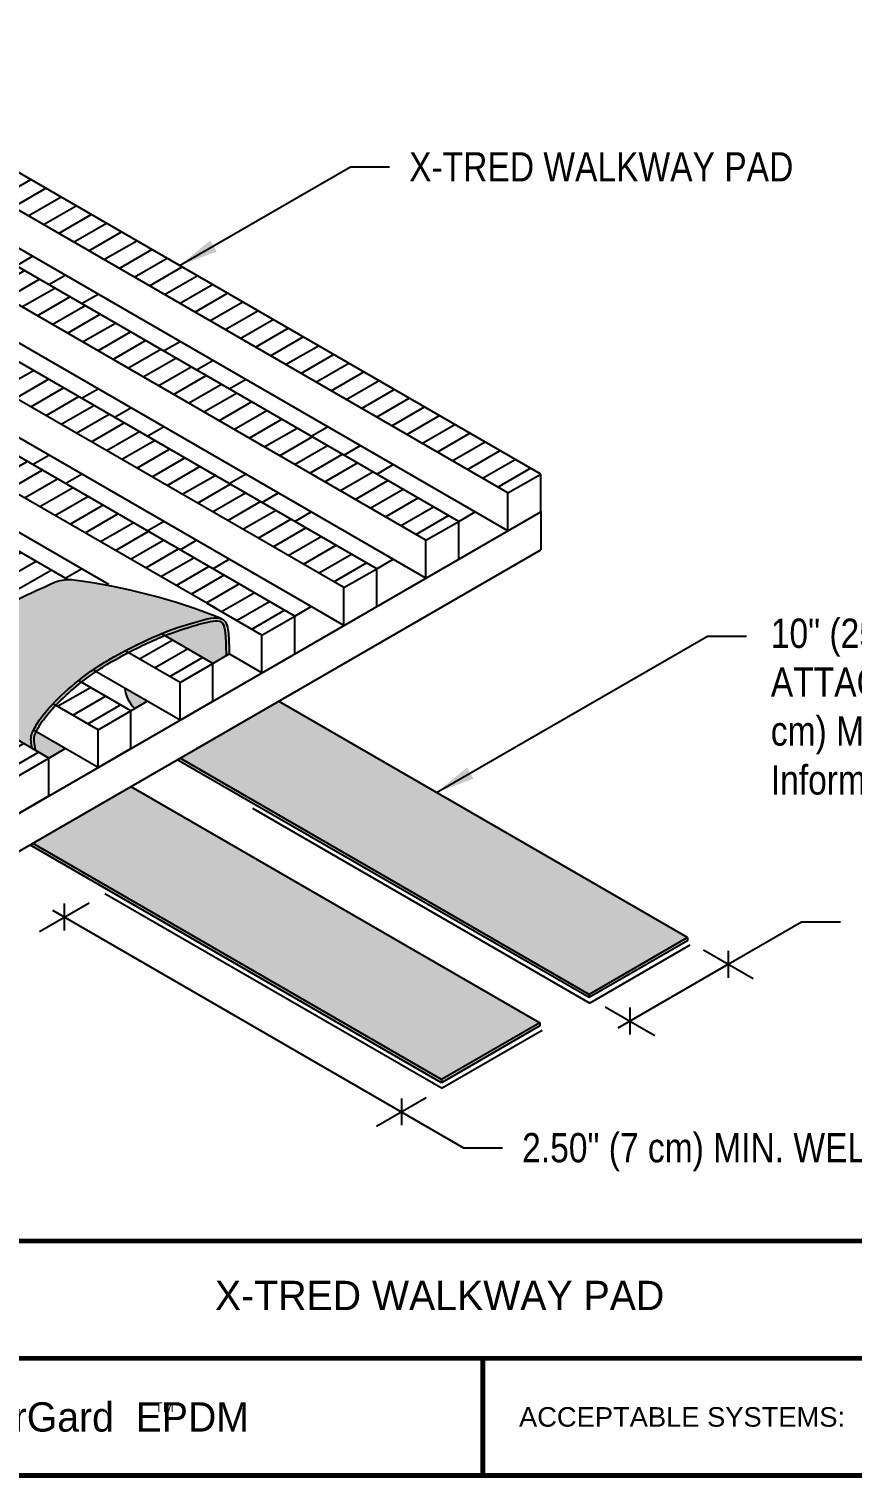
# Model space of a CAD drawing. Header units: inches. Extents: x 298.3 to 319.5, y -246.5 to -229.7.
# Drawn here: x 306.62 to 311.89, y -245.36 to -236.09 of the extents above; entities that cross this region are included whole.
import ezdxf
from ezdxf.enums import TextEntityAlignment as Align

# ---------------------------------------------------------------- set-up
doc = ezdxf.new("R2010")
doc.units = ezdxf.units.IN
doc.header["$MEASUREMENT"] = 0
doc.layers.get('0').update_dxf_attribs({"linetype": 'CONTINUOUS'})
for name, color, linetype in [('DETAIL', 1, 'CONTINUOUS'), ('FSBP-ANNO-LABEL', 7, 'CONTINUOUS'), ('FSBP-TTLB', 7, 'CONTINUOUS'), ('FSBP-TTLB-TEXT', 7, 'CONTINUOUS'), ('GRID', 7, 'CONTINUOUS'), ('WATERMARKVERYLIGHT', 62, 'CONTINUOUS')]:
    doc.layers.add(name, color=color, linetype=linetype)
doc.styles.add('FSBP_ARIAL', font='arial.ttf')
doc.styles.add('FSBP_ARIAL_NAR', font='ARIALN.TTF')
doc.styles.add('FSBP_BANKGOTHIC', font='bgothm.ttf')
doc.linetypes.add('TRACKS', pattern='A,0.15,[130,ltypeshp.shx,S=0.25,R=0,X=0,Y=0],0.15', length=0.3)
doc.dimstyles.new('FSBP-LEADER', dxfattribs={"dimtxt": 0.1875, "dimasz": 0.25, "dimexe": 0.0625, "dimexo": 0.125, "dimgap": 0.125, "dimtad": 0, "dimtih": 1, "dimtoh": 1, "dimdec": 4, "dimzin": 0, "dimdsep": 46, "dimlunit": 4, "dimtxsty": 'FSBP_ARIAL_NAR', "dimcen": 0.09375, "dimclrd": 256, "dimclre": 256, "dimclrt": 256, "dimadec": 0, "dimazin": 0, "dimtfac": 1, "dimtdec": 4, "dimtofl": 0, "dimtmove": 0, "dimatfit": 3, "dimfxl": 0, "dimtolj": 1, "dimtzin": 0, "dimlwd": -1, "dimlwe": -1, "dimarcsym": 0})

msp = doc.modelspace()

# ---------------------------------------------------------------- hatches: boundary and pattern name
h = msp.add_hatch(color=7)
edge = h.paths.add_edge_path()
edge.add_spline(control_points=[(307.9016, -240.09026), (307.90088, -240.03403), (307.89936, -239.9733), (307.88201, -239.83505), (307.60804, -239.90372), (307.42383, -239.96799), (307.19649, -240.09064)], knot_values=[1.6813206, 1.6813206, 1.6813206, 1.6813206, 1.7736574, 1.8770203, 2.0371638, 2.4547938, 2.4547938, 2.4547938, 2.4547938], degree=3, periodic=0)
edge.add_spline(control_points=[(307.19649, -240.09064), (307.01688, -240.18897), (306.83062, -240.3376), (306.673, -240.51949), (306.62793, -240.62765), (306.63478, -240.66401), (306.64147, -240.69481)], knot_values=[0.006182, 0.006182, 0.006182, 0.006182, 0.4730151, 0.7226717, 0.7400004, 0.8329976, 0.8329976, 0.8329976, 0.8329976], degree=3, periodic=0)
edge.add_line((306.64147, -240.69481), (306.665, -240.70839))
edge.add_spline(control_points=[(306.665, -240.70839), (306.66332, -240.7006), (306.66182, -240.69345), (306.66051, -240.68684)], knot_values=[0.0117688, 0.0117688, 0.0117688, 0.0117688, 0.0246001, 0.0246001, 0.0246001, 0.0246001], degree=3, periodic=0)
edge.add_spline(control_points=[(306.66051, -240.68684), (306.65788, -240.67363), (306.65598, -240.66262), (306.65485, -240.65314)], knot_values=[0.0246001, 0.0246001, 0.0246001, 0.0246001, 0.0502628, 0.0502628, 0.0502628, 0.0502628], degree=3, periodic=0)
edge.add_spline(control_points=[(306.65485, -240.65314), (306.65429, -240.6484), (306.65391, -240.64404), (306.65374, -240.63999)], knot_values=[0.0502628, 0.0502628, 0.0502628, 0.0502628, 0.0630926, 0.0630926, 0.0630926, 0.0630926], degree=3, periodic=0)
edge.add_spline(control_points=[(306.65374, -240.63999), (306.65365, -240.63796), (306.65361, -240.636), (306.65362, -240.63411)], knot_values=[0.0630926, 0.0630926, 0.0630926, 0.0630926, 0.0695098, 0.0695098, 0.0695098, 0.0695098], degree=3, periodic=0)
edge.add_spline(control_points=[(306.65362, -240.63411), (306.65363, -240.63222), (306.65369, -240.6304), (306.6538, -240.62863)], knot_values=[0.0695098, 0.0695098, 0.0695098, 0.0695098, 0.0759237, 0.0759237, 0.0759237, 0.0759237], degree=3, periodic=0)
edge.add_spline(control_points=[(306.6538, -240.62863), (306.65391, -240.62686), (306.65407, -240.62514), (306.65428, -240.62347)], knot_values=[0.0759237, 0.0759237, 0.0759237, 0.0759237, 0.0823411, 0.0823411, 0.0823411, 0.0823411], degree=3, periodic=0)
edge.add_spline(control_points=[(306.65428, -240.62347), (306.65449, -240.62179), (306.65475, -240.62016), (306.65506, -240.61857)], knot_values=[0.0823411, 0.0823411, 0.0823411, 0.0823411, 0.0887546, 0.0887546, 0.0887546, 0.0887546], degree=3, periodic=0)
edge.add_spline(control_points=[(306.65506, -240.61857), (306.65531, -240.61732), (306.65558, -240.6161), (306.65597, -240.61455), (306.65606, -240.6142), (306.65616, -240.61385)], knot_values=[0.0887546, 0.0887546, 0.0887546, 0.0887546, 0.0937391, 0.0937391, 0.0951724, 0.0951724, 0.0951724, 0.0951724], degree=3, periodic=0)
edge.add_spline(control_points=[(306.65616, -240.61385), (306.65699, -240.61072), (306.65802, -240.60749), (306.65922, -240.60418)], knot_values=[0.0951724, 0.0951724, 0.0951724, 0.0951724, 0.1080037, 0.1080037, 0.1080037, 0.1080037], degree=3, periodic=0)
edge.add_spline(control_points=[(306.65922, -240.60418), (306.66222, -240.5959), (306.66627, -240.58712), (306.67089, -240.57826)], knot_values=[0.1080037, 0.1080037, 0.1080037, 0.1080037, 0.1400821, 0.1400821, 0.1400821, 0.1400821], degree=3, periodic=0)
edge.add_spline(control_points=[(306.67089, -240.57826), (306.67458, -240.57117), (306.67863, -240.56402), (306.68279, -240.55702)], knot_values=[0.1400821, 0.1400821, 0.1400821, 0.1400821, 0.1657403, 0.1657403, 0.1657403, 0.1657403], degree=3, periodic=0)
edge.add_spline(control_points=[(306.68279, -240.55702), (306.68531, -240.55277), (306.68786, -240.54858), (306.69205, -240.54183), (306.69373, -240.53918), (306.69543, -240.53655)], knot_values=[0.1657403, 0.1657403, 0.1657403, 0.1657403, 0.1812961, 0.1812961, 0.1914074, 0.1914074, 0.1914074, 0.1914074], degree=3, periodic=0)
edge.add_spline(control_points=[(306.69543, -240.53655), (306.70841, -240.5165), (306.72291, -240.49721), (306.7385, -240.47844)], knot_values=[0.1914074, 0.1914074, 0.1914074, 0.1914074, 0.2683954, 0.2683954, 0.2683954, 0.2683954], degree=3, periodic=0)
edge.add_spline(control_points=[(306.7385, -240.47844), (306.73859, -240.47833), (306.73869, -240.47822), (306.74908, -240.46571), (306.7598, -240.45351), (306.77086, -240.44148)], knot_values=[0.2683954, 0.2683954, 0.2683954, 0.2683954, 0.2688532, 0.2688532, 0.3197122, 0.3197122, 0.3197122, 0.3197122], degree=3, periodic=0)
edge.add_spline(control_points=[(306.77086, -240.44148), (306.78201, -240.42933), (306.79351, -240.41737), (306.80526, -240.40555)], knot_values=[0.3197122, 0.3197122, 0.3197122, 0.3197122, 0.371046, 0.371046, 0.371046, 0.371046], degree=3, periodic=0)
edge.add_spline(control_points=[(306.80526, -240.40555), (306.81701, -240.39372), (306.82902, -240.38205), (306.84121, -240.3705)], knot_values=[0.371046, 0.371046, 0.371046, 0.371046, 0.4223814, 0.4223814, 0.4223814, 0.4223814], degree=3, periodic=0)
edge.add_spline(control_points=[(306.84121, -240.3705), (306.84634, -240.36564), (306.85149, -240.36081), (306.87613, -240.33791), (306.89621, -240.32014), (306.91714, -240.30259)], knot_values=[0.4223814, 0.4223814, 0.4223814, 0.4223814, 0.4439673, 0.4439673, 0.525022, 0.525022, 0.525022, 0.525022], degree=3, periodic=0)
edge.add_spline(control_points=[(306.91714, -240.30259), (306.94143, -240.28223), (306.96688, -240.26218), (306.99632, -240.24049), (306.9988, -240.23867), (307.0013, -240.23685)], knot_values=[0.525022, 0.525022, 0.525022, 0.525022, 0.6190815, 0.6190815, 0.6276902, 0.6276902, 0.6276902, 0.6276902], degree=3, periodic=0)
edge.add_spline(control_points=[(307.0013, -240.23685), (307.03104, -240.2152), (307.06266, -240.19376), (307.09662, -240.17237)], knot_values=[0.6276902, 0.6276902, 0.6276902, 0.6276902, 0.7303233, 0.7303233, 0.7303233, 0.7303233], degree=3, periodic=0)
edge.add_spline(control_points=[(307.09662, -240.17237), (307.13058, -240.15098), (307.16689, -240.12964), (307.20604, -240.10821)], knot_values=[0.7303233, 0.7303233, 0.7303233, 0.7303233, 0.8329503, 0.8329503, 0.8329503, 0.8329503], degree=3, periodic=0)
edge.add_spline(control_points=[(307.20604, -240.10821), (307.25828, -240.08002), (307.30546, -240.05592), (307.34904, -240.03499)], knot_values=[1.681354, 1.681354, 1.681354, 1.681354, 1.7777674, 1.7777674, 1.7777674, 1.7777674], degree=3, periodic=0)
edge.add_spline(control_points=[(307.34904, -240.03499), (307.40207, -240.00952), (307.44978, -239.98874), (307.5239, -239.9596), (307.55185, -239.94944), (307.57944, -239.9401)], knot_values=[1.7777674, 1.7777674, 1.7777674, 1.7777674, 1.8950661, 1.8950661, 1.9706276, 1.9706276, 1.9706276, 1.9706276], degree=3, periodic=0)
edge.add_spline(control_points=[(307.57944, -239.9401), (307.61466, -239.92819), (307.6493, -239.91761), (307.6849, -239.90747)], knot_values=[1.9706276, 1.9706276, 1.9706276, 1.9706276, 2.0670497, 2.0670497, 2.0670497, 2.0670497], degree=3, periodic=0)
edge.add_spline(control_points=[(307.6849, -239.90747), (307.6864, -239.90704), (307.6879, -239.90662), (307.70575, -239.90156), (307.72274, -239.89673), (307.73937, -239.89244)], knot_values=[2.0670497, 2.0670497, 2.0670497, 2.0670497, 2.0711205, 2.0711205, 2.1152728, 2.1152728, 2.1152728, 2.1152728], degree=3, periodic=0)
edge.add_spline(control_points=[(307.73937, -239.89244), (307.75754, -239.88777), (307.77527, -239.88374), (307.79126, -239.88135)], knot_values=[2.1152728, 2.1152728, 2.1152728, 2.1152728, 2.1634817, 2.1634817, 2.1634817, 2.1634817], degree=3, periodic=0)
edge.add_spline(control_points=[(307.79126, -239.88135), (307.79526, -239.88076), (307.79915, -239.88026), (307.8029, -239.87988)], knot_values=[2.1634817, 2.1634817, 2.1634817, 2.1634817, 2.1755416, 2.1755416, 2.1755416, 2.1755416], degree=3, periodic=0)
edge.add_spline(control_points=[(307.8029, -239.87988), (307.81042, -239.87913), (307.81741, -239.87884), (307.82372, -239.87915)], knot_values=[2.1755416, 2.1755416, 2.1755416, 2.1755416, 2.1996491, 2.1996491, 2.1996491, 2.1996491], degree=3, periodic=0)
edge.add_spline(control_points=[(307.82372, -239.87915), (307.82506, -239.87921), (307.82637, -239.8793), (307.83088, -239.87973), (307.83382, -239.88011), (307.83651, -239.88062)], knot_values=[2.1996491, 2.1996491, 2.1996491, 2.1996491, 2.204765, 2.204765, 2.2177297, 2.2177297, 2.2177297, 2.2177297], degree=3, periodic=0)
edge.add_spline(control_points=[(307.83651, -239.88062), (307.83776, -239.88085), (307.83896, -239.88111), (307.8401, -239.8814)], knot_values=[2.2177297, 2.2177297, 2.2177297, 2.2177297, 2.2237616, 2.2237616, 2.2237616, 2.2237616], degree=3, periodic=0)
edge.add_spline(control_points=[(307.8401, -239.8814), (307.84125, -239.88169), (307.84235, -239.88202), (307.8434, -239.88237)], knot_values=[2.2237616, 2.2237616, 2.2237616, 2.2237616, 2.2297835, 2.2297835, 2.2297835, 2.2297835], degree=3, periodic=0)
edge.add_spline(control_points=[(307.8434, -239.88237), (307.84445, -239.88273), (307.84545, -239.88311), (307.84642, -239.88354)], knot_values=[2.2297835, 2.2297835, 2.2297835, 2.2297835, 2.2358057, 2.2358057, 2.2358057, 2.2358057], degree=3, periodic=0)
edge.add_spline(control_points=[(307.84784, -239.88421), (307.84738, -239.88398), (307.8469, -239.88376), (307.84642, -239.88354)], knot_values=[2.2358057, 2.2358057, 2.2358057, 2.2358057, 2.2388238, 2.2388238, 2.2388238, 2.2388238], degree=3, periodic=0)
edge.add_spline(control_points=[(307.8492, -239.88494), (307.84876, -239.88469), (307.8483, -239.88445), (307.84784, -239.88421)], knot_values=[2.2388238, 2.2388238, 2.2388238, 2.2388238, 2.2418418, 2.2418418, 2.2418418, 2.2418418], degree=3, periodic=0)
edge.add_spline(control_points=[(307.8492, -239.88494), (307.84964, -239.8852), (307.85008, -239.88546), (307.8505, -239.88574)], knot_values=[2.2418418, 2.2418418, 2.2418418, 2.2418418, 2.2448507, 2.2448507, 2.2448507, 2.2448507], degree=3, periodic=0)
edge.add_spline(control_points=[(307.8505, -239.88574), (307.85136, -239.88629), (307.85218, -239.88688), (307.85296, -239.88753)], knot_values=[2.2448507, 2.2448507, 2.2448507, 2.2448507, 2.2508776, 2.2508776, 2.2508776, 2.2508776], degree=3, periodic=0)
edge.add_spline(control_points=[(307.85413, -239.88853), (307.85375, -239.88818), (307.85336, -239.88785), (307.85296, -239.88753)], knot_values=[2.2508776, 2.2508776, 2.2508776, 2.2508776, 2.2538912, 2.2538912, 2.2538912, 2.2538912], degree=3, periodic=0)
edge.add_spline(control_points=[(307.85525, -239.8896), (307.85488, -239.88923), (307.85451, -239.88887), (307.85413, -239.88853)], knot_values=[2.2538912, 2.2538912, 2.2538912, 2.2538912, 2.2569045, 2.2569045, 2.2569045, 2.2569045], degree=3, periodic=0)
edge.add_spline(control_points=[(307.85525, -239.8896), (307.85561, -239.88998), (307.85597, -239.89036), (307.85633, -239.89076)], knot_values=[2.2569045, 2.2569045, 2.2569045, 2.2569045, 2.2599221, 2.2599221, 2.2599221, 2.2599221], degree=3, periodic=0)
edge.add_spline(control_points=[(307.85633, -239.89076), (307.85704, -239.89156), (307.85772, -239.8924), (307.85839, -239.89331)], knot_values=[2.2599221, 2.2599221, 2.2599221, 2.2599221, 2.2659448, 2.2659448, 2.2659448, 2.2659448], degree=3, periodic=0)
edge.add_spline(control_points=[(307.85839, -239.89331), (307.85905, -239.89422), (307.8597, -239.89519), (307.86033, -239.89621)], knot_values=[2.2659448, 2.2659448, 2.2659448, 2.2659448, 2.2719678, 2.2719678, 2.2719678, 2.2719678], degree=3, periodic=0)
edge.add_spline(control_points=[(307.86033, -239.89621), (307.86096, -239.89724), (307.86158, -239.89833), (307.86219, -239.89949)], knot_values=[2.2719678, 2.2719678, 2.2719678, 2.2719678, 2.2779986, 2.2779986, 2.2779986, 2.2779986], degree=3, periodic=0)
edge.add_spline(control_points=[(307.86219, -239.89949), (307.8628, -239.90065), (307.86339, -239.90187), (307.86398, -239.90317)], knot_values=[2.2779986, 2.2779986, 2.2779986, 2.2779986, 2.2840291, 2.2840291, 2.2840291, 2.2840291], degree=3, periodic=0)
edge.add_spline(control_points=[(307.86398, -239.90317), (307.86418, -239.90359), (307.86437, -239.90402), (307.86496, -239.90536), (307.86534, -239.90629), (307.86572, -239.90725)], knot_values=[2.2840291, 2.2840291, 2.2840291, 2.2840291, 2.2859973, 2.2859973, 2.2900523, 2.2900523, 2.2900523, 2.2900523], degree=3, periodic=0)
edge.add_spline(control_points=[(307.86572, -239.90725), (307.86627, -239.90867), (307.8668, -239.91015), (307.86732, -239.91169)], knot_values=[2.2900523, 2.2900523, 2.2900523, 2.2900523, 2.2960761, 2.2960761, 2.2960761, 2.2960761], degree=3, periodic=0)
edge.add_spline(control_points=[(307.86732, -239.91169), (307.86783, -239.91323), (307.86832, -239.91483), (307.86879, -239.91647)], knot_values=[2.2960761, 2.2960761, 2.2960761, 2.2960761, 2.3021061, 2.3021061, 2.3021061, 2.3021061], degree=3, periodic=0)
edge.add_spline(control_points=[(307.86879, -239.91647), (307.86925, -239.91812), (307.8697, -239.91981), (307.87013, -239.92155)], knot_values=[2.3021061, 2.3021061, 2.3021061, 2.3021061, 2.3081361, 2.3081361, 2.3081361, 2.3081361], degree=3, periodic=0)
edge.add_spline(control_points=[(307.87013, -239.92155), (307.87184, -239.9285), (307.87324, -239.93614), (307.87439, -239.94411)], knot_values=[2.3081361, 2.3081361, 2.3081361, 2.3081361, 2.3322405, 2.3322405, 2.3322405, 2.3322405], degree=3, periodic=0)
edge.add_spline(control_points=[(307.87439, -239.94411), (307.87607, -239.95567), (307.87723, -239.96792), (307.87901, -239.99231), (307.87966, -240.00463), (307.88016, -240.01998)], knot_values=[2.3322405, 2.3322405, 2.3322405, 2.3322405, 2.3672297, 2.3672297, 2.4045631, 2.4045631, 2.4045631, 2.4045631], degree=3, periodic=0)
edge.add_spline(control_points=[(307.88016, -240.01998), (307.8808, -240.03982), (307.88118, -240.06472), (307.88155, -240.10184)], knot_values=[2.4045631, 2.4045631, 2.4045631, 2.4045631, 2.4527781, 2.4527781, 2.4527781, 2.4527781], degree=3, periodic=0)
edge.add_line((307.88155, -240.10184), (307.9016, -240.09026))
h = msp.add_hatch(color=7)
h.paths.add_polyline_path([(306.64311, -241.30124), (306.62579, -241.31124), (309.26032, -242.83229), (309.26032, -242.81229)])
h.paths.add_polyline_path([(309.88956, -242.469), (309.88956, -242.449), (309.26032, -242.81229), (309.26032, -242.83229)])
h.paths.add_polyline_path([(307.58698, -240.7563), (307.56966, -240.7663), (310.20419, -242.28735), (310.20419, -242.26735)])
h.paths.add_polyline_path([(310.83343, -241.92406), (310.83343, -241.90406), (310.20419, -242.26735), (310.20419, -242.28735)])
at = {"layer": 'GRID'}
h = msp.add_hatch(dxfattribs=at)
h.set_pattern_fill('ANSI31', color=256, scale=0.775028, angle=345, style=0)
h.set_pattern_definition([(30, (340.17947, -82.88958), (-0.04843923, 0.08389921), [])])
edge = h.paths.add_edge_path()
edge.add_spline(control_points=[(307.46718, -239.96055), (307.39938, -239.98811), (307.32517, -240.02272), (307.23628, -240.06944)], knot_values=[1.7062913, 1.7062913, 1.7062913, 1.7062913, 1.8777427, 1.8777427, 1.8777427, 1.8777427], degree=3, periodic=0)
edge.add_line((307.23628, -240.06944), (307.26303, -240.08488))
edge.add_line((307.26303, -240.08488), (307.58698, -240.27191))
edge.add_line((307.58698, -240.27191), (307.79673, -240.15081))
edge.add_line((307.79673, -240.15081), (307.46718, -239.96055))
edge = h.paths.add_edge_path()
edge.add_spline(control_points=[(306.93747, -240.26021), (306.88275, -240.30359), (306.8294, -240.3524), (306.77909, -240.40393), (306.77473, -240.40845)], knot_values=[0.347007, 0.347007, 0.347007, 0.347007, 0.5472399, 0.5663973, 0.5663973, 0.5663973, 0.5663973], degree=3, periodic=0)
edge.add_line((306.77473, -240.40845), (307.06261, -240.57466))
edge.add_line((307.06261, -240.57466), (307.27236, -240.45356))
edge.add_line((307.27236, -240.45356), (306.93747, -240.26021))
edge = h.paths.add_edge_path()
edge.add_line((302.86765, -237.30501), (302.6579, -237.42611))
edge.add_line((302.6579, -237.42611), (306.57184, -239.68582))
edge.add_spline(control_points=[(306.57184, -239.68582), (306.61496, -239.66589), (306.67125, -239.64032), (306.75135, -239.60392)], knot_values=[0.0633793, 0.0633793, 0.0633793, 0.0633793, 0.3310781, 0.3310781, 0.3310781, 0.3310781], degree=3, periodic=0)
edge.add_arc((306.83614, -239.82303), 0.23495, 93.27349, 111.153542, ccw=False)
edge.add_line((306.82272, -239.58847), (302.86765, -237.30501))
h.paths.add_polyline_path([(308.0082, -239.66742), (303.39202, -237.00226), (303.18227, -237.12336), (307.81812, -239.79987), (308.11135, -239.96917), (308.3211, -239.84807)])
h.paths.add_polyline_path([(300.2458, -238.81873), (300.03605, -238.93983), (304.96513, -241.78564), (305.17488, -241.66454)])
h.paths.add_polyline_path([(300.77017, -238.51599), (300.56042, -238.63709), (305.4895, -241.48289), (305.69925, -241.36179)])
h.paths.add_polyline_path([(301.29454, -238.21324), (301.08479, -238.33434), (306.01387, -241.18015), (306.22362, -241.05905)])
h.paths.add_polyline_path([(301.81891, -237.9105), (301.60916, -238.0316), (306.53824, -240.8774), (306.74799, -240.7563)])
h.paths.add_polyline_path([(303.91639, -236.69952), (303.70664, -236.82062), (308.63572, -239.66642), (308.84547, -239.54532)])
h.paths.add_polyline_path([(304.44076, -236.39677), (304.23101, -236.51787), (309.16009, -239.36368), (309.36984, -239.24258)])
h.paths.add_polyline_path([(304.96513, -236.09403), (304.75538, -236.21513), (309.68446, -239.06093), (309.89421, -238.93983)])
h.paths.add_polyline_path([(306.2491, -239.86427), (306.25028, -239.86346), (302.34328, -237.60775), (302.13353, -237.72885), (306.06964, -240.00137), (306.07188, -239.99924), (306.07415, -239.99712), (306.07782, -239.99408), (306.08148, -239.99105), (306.08512, -239.98806), (306.08874, -239.98509), (306.09235, -239.98214), (306.09593, -239.97921), (306.09951, -239.97631), (306.10306, -239.97343), (306.1066, -239.97058), (306.11012, -239.96775), (306.11362, -239.96494), (306.11711, -239.96216), (306.12058, -239.95939), (306.12403, -239.95665), (306.12747, -239.95394), (306.13089, -239.95124), (306.1343, -239.94857), (306.13769, -239.94592), (306.14106, -239.9433), (306.14441, -239.94069), (306.14775, -239.93811), (306.15108, -239.93555), (306.15438, -239.93301), (306.15767, -239.93049), (306.16095, -239.92799), (306.16421, -239.92551), (306.16745, -239.92306), (306.17068, -239.92063), (306.17389, -239.91821), (306.17708, -239.91582), (306.18026, -239.91345), (306.18342, -239.9111), (306.18657, -239.90877), (306.1897, -239.90645), (306.19282, -239.90416), (306.19592, -239.90189), (306.199, -239.89964), (306.20207, -239.89741), (306.20513, -239.8952), (306.20817, -239.89301), (306.21119, -239.89083), (306.2142, -239.88868), (306.21719, -239.88654), (306.22016, -239.88443), (306.22313, -239.88233), (306.22607, -239.88025), (306.229, -239.87819), (306.23192, -239.87615), (306.23482, -239.87412), (306.23771, -239.87212), (306.24058, -239.87013), (306.24343, -239.86816), (306.24627, -239.86621)])
at = {"layer": 'WATERMARKVERYLIGHT'}
h = msp.add_hatch(color=253, dxfattribs=at)
edge = h.paths.add_edge_path()
edge.add_spline(control_points=[(306.64147, -240.69481), (306.63478, -240.66401), (306.62793, -240.62765), (306.673, -240.51949), (306.83062, -240.3376), (307.01688, -240.18897), (307.19649, -240.09064)], knot_values=[0.006182, 0.006182, 0.006182, 0.006182, 0.0991791, 0.1165079, 0.3661644, 0.8329976, 0.8329976, 0.8329976, 0.8329976], degree=3, periodic=0)
edge.add_spline(control_points=[(307.19649, -240.09064), (307.42383, -239.96799), (307.59884, -239.90694), (307.81734, -239.8513), (307.85109, -239.86429)], knot_values=[1.6813206, 1.6813206, 1.6813206, 1.6813206, 2.0989506, 2.2302279, 2.2302279, 2.2302279, 2.2302279], degree=3, periodic=0)
edge.add_arc((306.41218, -243.45781), 3.8709, 68.177968, 82.785681)
edge.add_arc((306.87344, -239.85119), 0.23495, 83.928337, 111.153542)
edge.add_spline(control_points=[(306.78866, -239.63207), (306.5779, -239.72783), (306.48391, -239.77048), (306.26843, -239.89491), (306.11146, -240.02527)], knot_values=[0.0633793, 0.0633793, 0.0633793, 0.0633793, 0.7676749, 1.5055802, 1.5055802, 1.5055802, 1.5055802], degree=3, periodic=0)
edge.add_spline(control_points=[(306.11146, -240.02527), (306.10189, -240.03298), (306.09115, -240.05503), (306.109, -240.18125), (306.15715, -240.32884), (306.19266, -240.40213), (306.21967, -240.45128)], knot_values=[0, 0, 0, 0, 0.034015, 0.0605854, 0.3962865, 0.586263, 0.586263, 0.586263, 0.586263], degree=3, periodic=0)
edge.add_line((306.21967, -240.45128), (306.64147, -240.69481))
h = msp.add_hatch(color=252, dxfattribs=at)
h.paths.add_polyline_path([(307.23354, -240.31005, 0.1738327), (307.29717, -240.43923), (307.37723, -240.39301)])
edge = h.paths.add_edge_path()
edge.add_spline(control_points=[(306.64916, -240.57815), (306.64739, -240.58185), (306.64333, -240.59069), (306.62793, -240.62765), (306.63478, -240.66401), (306.64147, -240.69481)], knot_values=[0.006182, 0.006182, 0.006182, 0.006182, 0.0188636, 0.0361924, 0.1291895, 0.1291895, 0.1291895, 0.1291895], degree=3, periodic=0)
edge.add_line((306.64147, -240.69481), (306.74799, -240.7563))
edge.add_line((306.74799, -240.7563), (306.85286, -240.69575))
edge.add_line((306.85286, -240.69575), (306.64916, -240.57815))
edge = h.paths.add_edge_path()
edge.add_line((307.79673, -240.15081), (307.9016, -240.09026))
edge.add_line((307.9016, -240.09026), (307.59569, -239.91365))
edge.add_spline(control_points=[(307.59569, -239.91365), (307.55406, -239.92717), (307.51202, -239.94232), (307.46718, -239.96055)], knot_values=[1.8777427, 1.8777427, 1.8777427, 1.8777427, 1.9911541, 1.9911541, 1.9911541, 1.9911541], degree=3, periodic=0)
edge.add_line((307.46718, -239.96055), (307.47277, -239.96378))
edge.add_line((307.47277, -239.96378), (307.79673, -240.15081))
edge = h.paths.add_edge_path()
edge.add_spline(control_points=[(307.9016, -240.09026), (307.90088, -240.03403), (307.89936, -239.9733), (307.88201, -239.83505), (307.73266, -239.87248), (307.63525, -239.90079), (307.59569, -239.91365)], knot_values=[1.9911541, 1.9911541, 1.9911541, 1.9911541, 2.0834909, 2.1868538, 2.3469973, 2.4547938, 2.4547938, 2.4547938, 2.4547938], degree=3, periodic=0)
edge.add_line((307.59569, -239.91365), (307.9016, -240.09026))
h = msp.add_hatch(color=252, dxfattribs=at)
h.paths.add_polyline_path([(310.20419, -242.26735), (310.83343, -241.90406), (308.21622, -240.39301), (307.58698, -240.7563)])
h.paths.add_polyline_path([(309.26032, -242.81229), (309.88956, -242.449), (307.27236, -240.93795), (306.64311, -241.30124)])

# ---------------------------------------------------------------- linework, layer by layer
for p, q in [((306.68707, -241.86407), (307.00473, -241.68067)), ((306.77145, -241.72939), (309.40069, -243.24738)), ((306.8459, -241.68634), (306.8459, -241.8584)), ((311.09425, -242.07464), (311.563, -241.80401)), ((311.563, -241.80401), (311.813, -241.80401)), ((310.93542, -241.98294), (311.25307, -242.16634)), ((311.09425, -241.98861), (311.09425, -242.16067)), ((310.39055, -242.48092), (311.09425, -242.07464)), ((310.30618, -242.34623), (310.62383, -242.52963)), ((310.465, -242.3519), (310.465, -242.52396)), ((308.84435, -243.10958), (309.162, -242.92618)), ((309.00318, -242.93185), (309.00318, -243.10391)), ((309.40069, -243.24738), (309.65069, -243.24738))]:
    msp.add_line(p, q)
msp.add_arc((307.44553, -240.2859), 0.21336, 186.499829, 225.945178)
at = {"layer": 'DETAIL'}
for p, q in [((310.83343, -241.90406), (308.21622, -240.39301)), ((310.20419, -242.28735), (307.56966, -240.7663)), ((310.20419, -242.26735), (307.58698, -240.7563)), ((307.27236, -240.93795), (309.88956, -242.449)), ((309.26032, -242.83229), (306.62579, -241.31124)), ((309.26032, -242.81229), (306.64311, -241.30124)), ((310.83343, -241.90406), (310.20419, -242.26735)), ((310.83343, -241.92406), (310.20419, -242.28735)), ((310.83343, -241.90406), (310.83343, -241.92406)), ((310.20419, -242.26735), (310.20419, -242.28735)), ((309.88956, -242.449), (309.26032, -242.81229)), ((309.88956, -242.469), (309.26032, -242.83229)), ((309.88956, -242.449), (309.88956, -242.469)), ((309.26032, -242.81229), (309.26032, -242.83229))]:
    msp.add_line(p, q, dxfattribs=at)
at = {"layer": 'DETAIL', "linetype": 'TRACKS', "ltscale": 0.1}
for p, q in [((308.05058, -241.07685), (310.20786, -242.32235)), ((307.10672, -241.62179), (309.26399, -242.86729)), ((310.84828, -241.95261), (310.20786, -242.32235)), ((309.90442, -242.49755), (309.26399, -242.86729))]:
    msp.add_line(p, q, dxfattribs=at)
at = {"layer": 'DETAIL'}
for centre, radius, start, end in [((306.87344, -239.85119), 0.23495, 81.495366, 111.153542), ((306.41218, -243.45781), 3.8709, 68.177968, 82.638022)]:
    msp.add_arc(centre, radius, start, end, dxfattribs=at)
for points, knots in [([(306.78866, -239.63207), (306.5779, -239.72783), (306.48391, -239.77048), (306.26843, -239.89491), (306.11146, -240.02527)], [0.0633793, 0.0633793, 0.0633793, 0.0633793, 0.7676749, 1.5055802, 1.5055802, 1.5055802, 1.5055802]), ([(307.19649, -240.09064), (307.42383, -239.96799), (307.60804, -239.90372), (307.88201, -239.83505), (307.89936, -239.9733), (307.90088, -240.03403), (307.9016, -240.09026)], [1.68132057, 1.68132057, 1.68132057, 1.68132057, 2.09895055, 2.25909411, 2.36245701, 2.45479381, 2.45479381, 2.45479381, 2.45479381]), ([(307.20598, -240.10824), (307.32182, -240.04575), (307.41272, -240.00332), (307.56251, -239.94441), (307.62427, -239.92464), (307.73886, -239.89218), (307.79432, -239.8763), (307.8479, -239.88132), (307.85664, -239.88641), (307.87248, -239.92251), (307.87609, -239.95232), (307.8802, -240.00857), (307.88089, -240.03598), (307.88155, -240.10184)], [1.68132057, 1.68132057, 1.68132057, 1.68132057, 1.89506608, 1.89506608, 2.07112046, 2.07112046, 2.204765, 2.204765, 2.28599733, 2.28599733, 2.36722966, 2.36722966, 2.45277811, 2.45277811, 2.45277811, 2.45277811]), ([(306.64147, -240.69481), (306.63478, -240.66401), (306.62793, -240.62765), (306.673, -240.51949), (306.83062, -240.3376), (307.01688, -240.18897), (307.19649, -240.09064)], [0.00618199, 0.00618199, 0.00618199, 0.00618199, 0.09917914, 0.11650791, 0.36616442, 0.83299757, 0.83299757, 0.83299757, 0.83299757]), ([(306.665, -240.70839), (306.65428, -240.65863), (306.65087, -240.63473), (306.66124, -240.59371), (306.67611, -240.56752), (306.70469, -240.52146), (306.72103, -240.49945), (306.77427, -240.43542), (306.81464, -240.39506), (306.89871, -240.31693), (306.94363, -240.2793), (307.05521, -240.19711), (307.12449, -240.15286), (307.20609, -240.10818)], [0.01176877, 0.01176877, 0.01176877, 0.01176877, 0.09373906, 0.09373906, 0.18129612, 0.18129612, 0.26885319, 0.26885319, 0.44396732, 0.44396732, 0.61908145, 0.61908145, 0.83299757, 0.83299757, 0.83299757, 0.83299757])]:
    msp.add_open_spline(points, degree=3, knots=knots, dxfattribs=at)
at = {"layer": 'FSBP-TTLB', "const_width": 0.03125}
for points in [[(299.4627, -243.84404), (299.4627, -245.34404), (319.4627, -245.34404), (319.4627, -243.84404), (299.4627, -243.84404)], [(304.28791, -244.59404), (315.30299, -244.59404)]]:
    msp.add_lwpolyline(points, dxfattribs=at)
at = {"layer": 'FSBP-TTLB-TEXT', "const_width": 0.03125}
msp.add_lwpolyline([(309.52422, -244.59404), (309.52422, -245.34404)], dxfattribs=at)
at = {"layer": 'GRID'}
for p, q in [((309.89421, -238.93983), (304.96513, -236.09403)), ((309.68446, -239.06093), (304.75538, -236.21513)), ((309.36984, -239.24258), (304.44076, -236.39677)), ((309.68446, -239.30313), (304.75538, -236.45732)), ((309.16009, -239.36368), (304.23101, -236.51787)), ((308.84547, -239.54532), (303.91639, -236.69952)), ((308.63572, -239.66642), (303.70664, -236.82062)), ((309.16009, -239.60587), (304.23101, -236.76007)), ((308.02787, -239.67877), (303.39202, -237.00226)), ((308.42597, -239.78752), (303.70664, -237.06281)), ((307.81812, -239.79987), (303.18227, -237.12336)), ((306.87084, -239.61625), (302.86765, -237.30501)), ((307.13236, -239.64614), (303.18227, -237.36556)), ((306.53824, -237.60775), (306.64311, -237.5472)), ((306.74799, -237.72885), (306.85286, -237.6683)), ((306.95773, -237.84995), (307.06261, -237.7894)), ((306.74799, -240.7563), (301.81891, -237.9105)), ((307.4821, -238.15269), (307.58698, -238.09215)), ((307.69185, -238.27379), (307.79673, -238.21324)), ((306.95773, -238.45544), (307.06261, -238.39489)), ((307.9016, -238.39489), (308.00647, -238.33434)), ((307.16748, -238.57654), (307.27236, -238.51599)), ((307.37723, -238.69764), (307.4821, -238.63709)), ((308.42597, -238.69764), (308.53084, -238.63709)), ((308.63572, -238.81873), (308.74059, -238.75818)), ((306.64311, -238.87928), (306.74799, -238.81873)), ((306.85286, -239.00038), (306.95773, -238.93983)), ((307.9016, -239.00038), (308.00647, -238.93983)), ((308.84547, -238.93983), (308.95034, -238.87928)), ((309.68446, -239.06093), (309.89421, -238.93983)), ((309.89421, -239.18203), (309.89421, -238.93983)), ((309.89421, -239.18203), (309.89421, -238.93983)), ((308.11135, -239.12148), (308.21622, -239.06093)), ((309.68446, -239.30313), (309.68446, -239.06093)), ((304.96513, -242.02783), (309.89421, -239.18203)), ((308.3211, -239.24258), (308.42597, -239.18203)), ((309.36984, -239.24258), (309.47471, -239.18203)), ((309.68446, -239.30313), (309.89421, -239.18203)), ((309.89421, -239.18203), (309.89421, -239.42422)), ((307.37723, -239.30313), (307.4821, -239.24258)), ((309.16009, -239.36368), (309.36984, -239.24258)), ((309.36984, -239.48477), (309.36984, -239.24258)), ((307.58698, -239.42422), (307.69185, -239.36368)), ((309.16009, -239.60587), (309.16009, -239.36368)), ((304.96513, -242.27003), (309.89421, -239.42422)), ((307.79673, -239.54532), (307.9016, -239.48477)), ((308.84547, -239.54532), (308.95034, -239.48477)), ((309.16009, -239.60587), (309.36984, -239.48477)), ((306.85286, -239.60587), (306.95773, -239.54532)), ((308.63572, -239.66642), (308.84547, -239.54532)), ((308.84547, -239.78752), (308.84547, -239.54532)), ((308.3211, -239.84807), (308.0082, -239.66742)), ((308.63572, -239.90862), (308.63572, -239.66642)), ((308.11135, -239.96917), (307.76088, -239.76682)), ((308.3211, -239.84807), (308.42597, -239.78752)), ((308.63572, -239.90862), (308.42597, -239.78752)), ((308.63572, -239.90862), (308.84547, -239.78752)), ((308.11135, -239.96917), (308.3211, -239.84807)), ((308.3211, -240.09026), (308.3211, -239.84807)), ((307.79673, -240.15081), (307.46718, -239.96055)), ((307.47277, -239.96378), (307.46718, -239.96055)), ((308.11135, -240.21136), (308.11135, -239.96917)), ((307.58698, -240.27191), (307.23628, -240.06944)), ((307.26303, -240.08488), (307.23628, -240.06944)), ((307.58698, -240.27191), (307.79673, -240.15081)), ((307.79673, -240.15081), (307.9016, -240.09026)), ((307.79673, -240.39301), (307.79673, -240.15081)), ((308.11135, -240.21136), (307.9016, -240.09026)), ((308.11135, -240.21136), (308.3211, -240.09026)), ((307.58698, -240.51411), (307.02969, -240.19236)), ((307.27236, -240.45356), (306.93747, -240.26021)), ((307.58698, -240.51411), (307.58698, -240.27191)), ((307.06261, -240.57466), (306.77473, -240.40845)), ((306.82627, -240.43821), (306.79204, -240.41844)), ((307.27236, -240.45356), (307.37723, -240.39301)), ((307.58698, -240.51411), (307.79673, -240.39301)), ((307.06261, -240.57466), (307.27236, -240.45356)), ((307.27236, -240.69575), (307.27236, -240.45356)), ((307.06261, -240.81685), (306.64916, -240.57815)), ((307.06261, -240.81685), (307.06261, -240.57466)), ((306.74799, -240.7563), (306.85286, -240.69575)), ((307.06261, -240.81685), (307.27236, -240.69575)), ((306.53824, -240.8774), (306.74799, -240.7563)), ((306.74799, -240.9985), (306.74799, -240.7563)), ((306.53824, -241.1196), (306.74799, -240.9985))]:
    msp.add_line(p, q, dxfattribs=at)

# ---------------------------------------------------------------- texts
at = {"layer": 'FSBP-ANNO-LABEL', "style": 'FSBP_ARIAL_NAR'}
for s, p in [('X-TRED WALKWAY PAD', (309.05259, -236.97547)), ('2.50" (7 cm) MIN. WELD (TYP.)', (309.77569, -243.24738))]:
    msp.add_text(s, height=0.1875, dxfattribs=at).set_placement(p, align=Align.MIDDLE_LEFT)
at = {"layer": 'FSBP-ANNO-LABEL', "insert": (311.36646, -239.86417), "char_height": 0.1875, "width": 6.140097, "attachment_point": 1, "style": 'FSBP_ARIAL_NAR'}
msp.add_mtext('10" (25 cm) x 0.75" (2 cm) 5" QUICKSEAM FLASHING ATTACHED TO EPDM FIELD MEMBRANE SPACED AT 3\' (90 cm) MIN AND AT ALL END CORNERS (See Technical Information Sheet_', dxfattribs=at)
at = {"layer": 'FSBP-TTLB-TEXT', "style": 'FSBP_BANKGOTHIC'}
for s, height, p in [('X-TRED WALKWAY PAD', 0.1878055, (309.24773, -244.19227)), ('RubberGard  EPDM', 0.1875, (306.90607, -244.96904)), ('TM', 0.0625, (307.4861, -244.90656))]:
    msp.add_text(s, height=height, dxfattribs=at).set_placement(p, align=Align.MIDDLE_CENTER)
at = {"layer": 'FSBP-TTLB-TEXT', "style": 'FSBP_ARIAL'}
msp.add_text('ACCEPTABLE SYSTEMS:', height=0.125, dxfattribs=at).set_placement((309.75551, -244.96904), align=Align.MIDDLE_LEFT)

# ---------------------------------------------------------------- leaders
at = {"layer": 'FSBP-ANNO-LABEL'}
for points in [[(307.58471, -237.60644), (308.67759, -236.97547), (308.92759, -236.97547)], [(309.22744, -240.97684), (310.96052, -239.97624), (311.21052, -239.97624)]]:
    msp.add_leader(points, dimstyle='FSBP-LEADER', dxfattribs=at)

doc.saveas('drawing.dxf')
